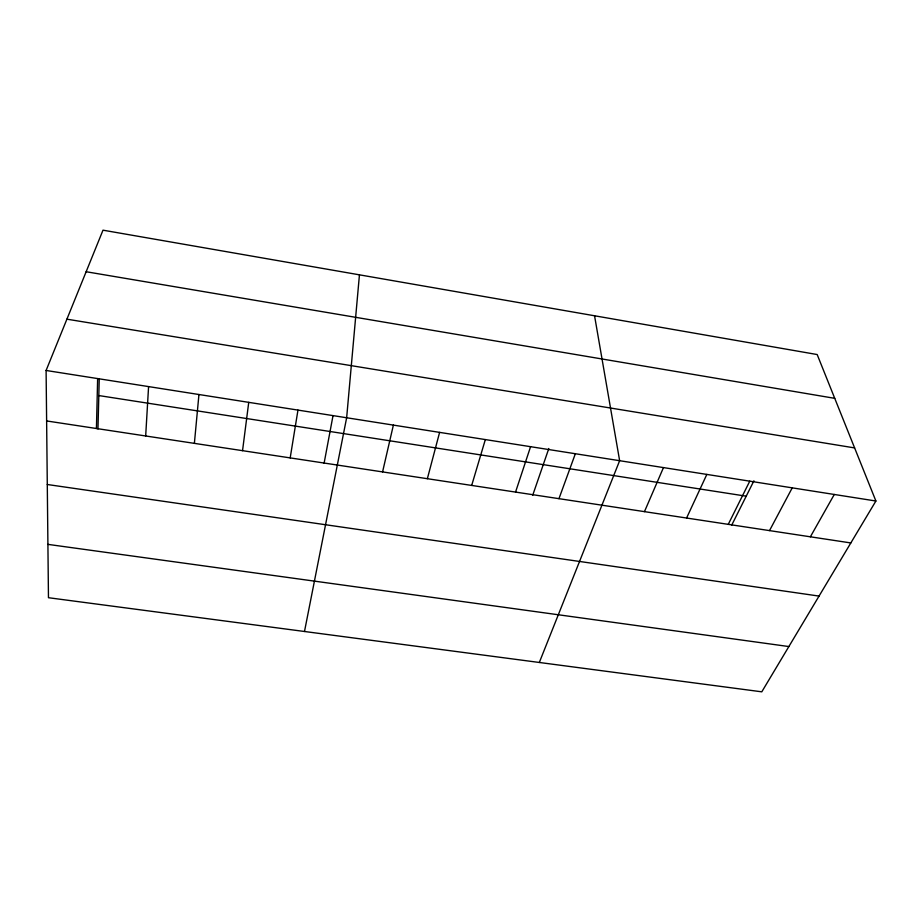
<?xml version="1.0" encoding="UTF-8"?>
<svg xmlns="http://www.w3.org/2000/svg" width="922" height="922" viewBox="0 0 922 922"><rect width="100%" height="100%" fill="white"/><g stroke="black" fill="none" stroke-linecap="round" stroke-linejoin="round"><path stroke-width="1.38" d="M96.43 428.511L97.64 378.573M97.963 429.03L99.242 378.619M145.676 435.979L148.58 386.595M359.442 274.837L346.649 417.747L304.49 631.489M194.381 443.367L198.945 394.512M242.544 450.674L248.733 402.349M290.188 457.9L297.967 410.094M324.083 463.328L332.957 415.972M382.572 471.914L393.383 425.1M427.359 478.702L439.61 432.372M471.684 485.433L485.341 439.575M515.548 492.083L530.576 446.686M532.674 495.356L548.821 448.507M558.963 498.664L575.351 453.728M539.324 662.469L619.642 460.7L594.552 315.773M46.1 370.471L102.999 230.177L817.18 354.544L875.9 501.015L761.791 691.823L48.463 597.71L46.1 370.471L875.9 501.015M644.466 511.641L663.471 467.592M686.579 518.026L706.84 474.415M728.253 524.341L749.759 481.169M731.699 525.148L753.919 480.811M769.524 530.599L792.24 487.853M810.38 536.8L834.283 494.469M47.909 544.372L788.863 646.553M47.287 484.499L819.047 596.085M46.63 420.951L850.833 542.943M98.815 395.561L746.221 496.186M66.903 319.173L854.613 447.919M86.149 271.736L834.744 398.339"/></g></svg>
